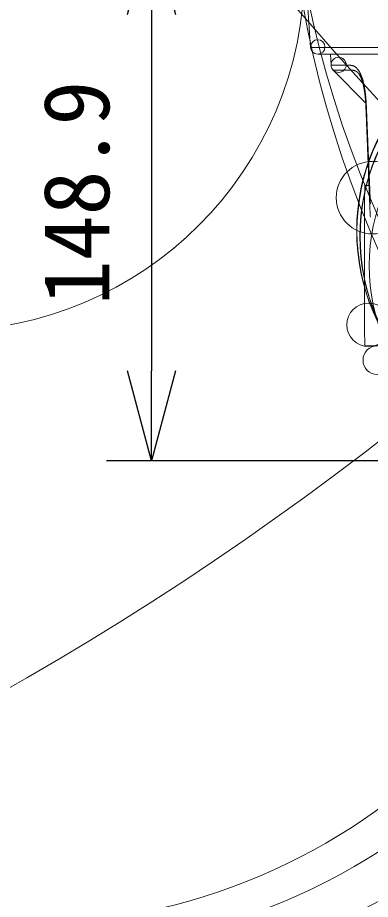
# Model space of a CAD drawing. Units: millimetres, scale not verified. Extents: x -135 to 2559, y -1245 to 1338.
# Drawn here: x -7.7 to 2.1, y 28.59 to 53.07 of the extents above; entities that cross this region are included whole.
import ezdxf
from ezdxf.enums import TextEntityAlignment as Align

# ---------------------------------------------------------------- set-up
doc = ezdxf.new("R2010")
doc.units = ezdxf.units.MM
doc.header["$LTSCALE"] = 0.125
doc.layers.add('0-0_0', color=7, linetype='Continuous')
doc.layers.add('0-5_SUNPO', color=7, linetype='Continuous')
doc.layers.add('0-4_GAIKEI', color=1, linetype='Continuous', lineweight=18)
doc.styles.add('ＭＳ ゴシック', font='')
doc.styles.get('ＭＳ ゴシック').set_extended_font_data('MS Gothic')

# ---------------------------------------------------------------- blocks, each defined once
blk = doc.blocks.new('_Open30')
at = {"layer": '0-0_0'}
blk.add_line((0, 0), (-1, 0), dxfattribs=at)
blk.add_lwpolyline([(-1, 0.26795), (0, 0), (-1, -0.26795)], dxfattribs=at)
blk = doc.blocks.new('D1')
at = {"layer": '0-5_SUNPO'}
for p, q in [((192.9186, 423.1511), (188.2695, 423.1511)), ((189.5195, 420.6511), (189.5195, 410.7581)), ((198.2114, 408.2581), (188.2695, 408.2581))]:
    blk.add_line(p, q, dxfattribs=at)
at = {"layer": '0-5_SUNPO', "xscale": 2.5, "yscale": 2.5}
for p, rotation in [((189.5195, 423.1511), 90), ((189.5195, 408.2581), 270)]:
    blk.add_blockref('_Open30', p, dxfattribs=dict(at, rotation=rotation))
at = {"layer": '0-5_SUNPO', "style": 'ＭＳ ゴシック'}
blk.add_text('148.9', height=1.833, rotation=90, dxfattribs=at).set_placement((188.8945, 412.5796), align=Align.BOTTOM_LEFT)

msp = doc.modelspace()

# ---------------------------------------------------------------- linework, layer by layer
at = {"layer": '0-4_GAIKEI', "color": 7}
for p, q in [((0.2456, 55.065), (0.4404, 52.2434)), ((0.6399, 52.0572), (14.3466, 52.0572)), ((1.0084, 51.7476), (0.9922, 52.0572)), ((1.9697, 50.7056), (1.0693, 51.6105)), ((1.9433, 48.4072), (2.0622, 48.4093)), ((1.9433, 43.9672), (2.3031, 43.9609))]:
    msp.add_line(p, q, dxfattribs=at)
at = {"layer": '0-4_GAIKEI'}
for p, q in [((0.4404, 52.2434), (14.5461, 52.2434)), ((1.0084, 51.7476), (1.5059, 51.7476)), ((1.0693, 51.6105), (1.5621, 51.6105))]:
    msp.add_line(p, q, dxfattribs=at)
for points in [[(1.5059, 51.7476), (1.5106, 51.7476), (1.5154, 51.7476), (1.5202, 51.7476), (1.5251, 51.7475), (1.5299, 51.7475), (1.5348, 51.7474), (1.5397, 51.7472), (1.5447, 51.747), (1.5496, 51.7468), (1.5546, 51.7464), (1.5596, 51.746), (1.5647, 51.7456), (1.5698, 51.745), (1.5748, 51.7444), (1.58, 51.7436), (1.5851, 51.7428), (1.5903, 51.7418), (1.5954, 51.7407), (1.6007, 51.7395), (1.6059, 51.7382), (1.6111, 51.7367), (1.6164, 51.7351), (1.6216, 51.7333), (1.6269, 51.7314), (1.6322, 51.7293), (1.6375, 51.7271), (1.6428, 51.7247), (1.6481, 51.7221), (1.6535, 51.7194), (1.6588, 51.7165), (1.6641, 51.7134), (1.6694, 51.7101), (1.6747, 51.7066), (1.6801, 51.7029), (1.6854, 51.6991), (1.6906, 51.6951), (1.6959, 51.6908), (1.7012, 51.6864), (1.7064, 51.6818)], [(1.7064, 51.6818), (1.7116, 51.677), (1.7168, 51.6721), (1.722, 51.6669), (1.7271, 51.6616), (1.7322, 51.656), (1.7372, 51.6503), (1.7423, 51.6444), (1.7472, 51.6384), (1.7522, 51.6321), (1.7571, 51.6257), (1.7619, 51.6192), (1.7667, 51.6125), (1.7715, 51.6056), (1.7762, 51.5985), (1.7808, 51.5913), (1.7854, 51.584), (1.7899, 51.5765), (1.7944, 51.5689), (1.7989, 51.5611), (1.8032, 51.5532), (1.8075, 51.5452), (1.8118, 51.5371), (1.816, 51.5288), (1.8201, 51.5204), (1.8242, 51.512), (1.8282, 51.5034), (1.8322, 51.4947), (1.8361, 51.4859), (1.8399, 51.477), (1.8437, 51.468), (1.8474, 51.4589), (1.851, 51.4498), (1.8546, 51.4406), (1.8581, 51.4313), (1.8615, 51.4219), (1.8649, 51.4124), (1.8683, 51.4029), (1.8716, 51.3933), (1.8748, 51.3837)], [(1.5621, 51.6105), (1.5657, 51.6105), (1.5694, 51.6105), (1.573, 51.6105), (1.5767, 51.6105), (1.5803, 51.6104), (1.584, 51.6104), (1.5876, 51.6103), (1.5912, 51.6102), (1.5948, 51.6101), (1.5985, 51.6099), (1.6021, 51.6098), (1.6057, 51.6096), (1.6093, 51.6093), (1.6129, 51.609), (1.6165, 51.6087), (1.6201, 51.6083), (1.6237, 51.6079), (1.6273, 51.6074), (1.6309, 51.6069), (1.6345, 51.6063), (1.6381, 51.6057), (1.6417, 51.605), (1.6452, 51.6042), (1.6488, 51.6034), (1.6524, 51.6025), (1.656, 51.6015), (1.6595, 51.6005), (1.6631, 51.5994), (1.6667, 51.5982), (1.6702, 51.5969), (1.6738, 51.5956), (1.6773, 51.5942), (1.6809, 51.5927), (1.6844, 51.5911), (1.6879, 51.5895), (1.6915, 51.5878), (1.695, 51.5859), (1.6985, 51.584), (1.702, 51.582)], [(1.702, 51.582), (1.7056, 51.5799), (1.7091, 51.5778), (1.7126, 51.5755), (1.7161, 51.5731), (1.7196, 51.5707), (1.723, 51.5682), (1.7265, 51.5655), (1.73, 51.5628), (1.7335, 51.56), (1.7369, 51.5571), (1.7404, 51.5541), (1.7438, 51.551), (1.7472, 51.5478), (1.7507, 51.5445), (1.7541, 51.5411), (1.7575, 51.5376), (1.7609, 51.5341), (1.7643, 51.5304), (1.7676, 51.5267), (1.771, 51.5229)], [(1.8146, 51.4564), (1.8122, 51.4608), (1.8098, 51.4652), (1.8074, 51.4695), (1.8049, 51.4738), (1.8024, 51.4781), (1.7999, 51.4824), (1.7972, 51.4866), (1.7946, 51.4908), (1.7919, 51.495), (1.7891, 51.4991), (1.7862, 51.5032), (1.7833, 51.5073), (1.7804, 51.5112), (1.7773, 51.5152), (1.7742, 51.5191), (1.771, 51.5229)], [(1.8841, 51.2756), (1.8827, 51.2804), (1.8813, 51.2851), (1.8799, 51.2899), (1.8784, 51.2947), (1.877, 51.2994), (1.8755, 51.3042), (1.874, 51.3089), (1.8725, 51.3137), (1.871, 51.3184), (1.8695, 51.3232), (1.8679, 51.3279), (1.8663, 51.3326), (1.8647, 51.3373), (1.8631, 51.342), (1.8615, 51.3467), (1.8598, 51.3514), (1.8581, 51.3561), (1.8564, 51.3608), (1.8547, 51.3654), (1.8529, 51.3701), (1.8512, 51.3747), (1.8494, 51.3794), (1.8476, 51.384), (1.8457, 51.3886), (1.8438, 51.3932), (1.8419, 51.3978), (1.84, 51.4024), (1.8381, 51.407), (1.8361, 51.4116), (1.8341, 51.4161), (1.832, 51.4207), (1.83, 51.4252), (1.8279, 51.4297), (1.8257, 51.4342), (1.8236, 51.4387), (1.8214, 51.4431), (1.8191, 51.4476), (1.8169, 51.452), (1.8146, 51.4564)], [(1.8748, 51.3837), (1.8779, 51.374), (1.881, 51.3642), (1.8841, 51.3543), (1.8871, 51.3445), (1.89, 51.3345), (1.8929, 51.3245), (1.8957, 51.3145), (1.8984, 51.3044), (1.9011, 51.2943), (1.9038, 51.2841), (1.9064, 51.2739), (1.9089, 51.2636), (1.9114, 51.2533), (1.9139, 51.243), (1.9163, 51.2326), (1.9186, 51.2222), (1.9209, 51.2118), (1.9232, 51.2013), (1.9254, 51.1908), (1.9275, 51.1803), (1.9296, 51.1697), (1.9317, 51.1591), (1.9337, 51.1485), (1.9357, 51.1379), (1.9376, 51.1272), (1.9395, 51.1165), (1.9413, 51.1058), (1.9431, 51.0951), (1.9448, 51.0844), (1.9466, 51.0736), (1.9482, 51.0628), (1.9499, 51.0521), (1.9514, 51.0413), (1.953, 51.0304), (1.9545, 51.0196), (1.956, 51.0087), (1.9574, 50.9979), (1.9588, 50.987), (1.9602, 50.9761)], [(1.9269, 51.0864), (1.926, 51.0913), (1.9252, 51.0962), (1.9243, 51.1011), (1.9234, 51.106), (1.9224, 51.1109), (1.9215, 51.1158), (1.9206, 51.1207), (1.9196, 51.1255), (1.9187, 51.1304), (1.9177, 51.1353), (1.9167, 51.1402), (1.9157, 51.1451), (1.9147, 51.1499), (1.9137, 51.1548), (1.9127, 51.1597), (1.9117, 51.1645), (1.9106, 51.1694), (1.9095, 51.1743), (1.9085, 51.1791), (1.9074, 51.184), (1.9063, 51.1888), (1.9052, 51.1937), (1.904, 51.1985), (1.9029, 51.2034), (1.9017, 51.2082), (1.9006, 51.213), (1.8994, 51.2179), (1.8982, 51.2227), (1.897, 51.2275), (1.8958, 51.2324), (1.8945, 51.2372), (1.8933, 51.242), (1.892, 51.2468), (1.8907, 51.2516), (1.8894, 51.2564), (1.8881, 51.2612), (1.8868, 51.266), (1.8854, 51.2708), (1.8841, 51.2756)], [(1.9538, 50.8943), (1.9532, 50.8992), (1.9527, 50.9042), (1.9521, 50.9091), (1.9516, 50.914), (1.951, 50.919), (1.9504, 50.9239), (1.9499, 50.9289), (1.9493, 50.9338), (1.9487, 50.9388), (1.9481, 50.9437), (1.9475, 50.9486), (1.9468, 50.9536), (1.9462, 50.9585), (1.9456, 50.9634), (1.9449, 50.9684), (1.9443, 50.9733), (1.9436, 50.9782), (1.943, 50.9832), (1.9423, 50.9881), (1.9416, 50.993), (1.9409, 50.998), (1.9402, 51.0029), (1.9395, 51.0078), (1.9388, 51.0127), (1.9381, 51.0177), (1.9373, 51.0226), (1.9366, 51.0275), (1.9358, 51.0324), (1.9351, 51.0373), (1.9343, 51.0422), (1.9335, 51.0472), (1.9327, 51.0521), (1.9319, 51.057), (1.9311, 51.0619), (1.9303, 51.0668), (1.9295, 51.0717), (1.9286, 51.0766), (1.9278, 51.0815), (1.9269, 51.0864)], [(1.9602, 50.9761), (1.9615, 50.9652), (1.9628, 50.9543), (1.9641, 50.9434), (1.9653, 50.9325), (1.9665, 50.9216), (1.9677, 50.9106), (1.9688, 50.8997), (1.9699, 50.8887), (1.971, 50.8778), (1.972, 50.8668), (1.973, 50.8558), (1.974, 50.8449), (1.975, 50.8339), (1.9759, 50.8229), (1.9768, 50.8119), (1.9777, 50.8009), (1.9786, 50.7899), (1.9794, 50.7788), (1.9802, 50.7678), (1.981, 50.7568), (1.9817, 50.7458), (1.9825, 50.7347), (1.9832, 50.7237), (1.9839, 50.7127), (1.9845, 50.7016), (1.9852, 50.6906), (1.9858, 50.6795), (1.9865, 50.6685), (1.9871, 50.6574), (1.9876, 50.6463), (1.9882, 50.6353), (1.9888, 50.6242), (1.9893, 50.6132), (1.9898, 50.6021), (1.9904, 50.591), (1.9909, 50.5799), (1.9913, 50.5689), (1.9918, 50.5578), (1.9923, 50.5467)], [(1.9697, 50.7056), (1.9697, 50.7059), (1.9693, 50.7108), (1.969, 50.7158), (1.9687, 50.7208), (1.9683, 50.7257), (1.968, 50.7307), (1.9677, 50.7357), (1.9673, 50.7406), (1.967, 50.7456), (1.9666, 50.7505), (1.9662, 50.7555), (1.9659, 50.7605), (1.9655, 50.7654), (1.9651, 50.7704), (1.9647, 50.7754), (1.9643, 50.7803), (1.9639, 50.7853), (1.9635, 50.7902), (1.9631, 50.7952), (1.9627, 50.8002), (1.9623, 50.8051), (1.9619, 50.8101), (1.9615, 50.815), (1.961, 50.82), (1.9606, 50.8249), (1.9601, 50.8299), (1.9597, 50.8349), (1.9592, 50.8398), (1.9588, 50.8448), (1.9583, 50.8497), (1.9578, 50.8547), (1.9573, 50.8596), (1.9568, 50.8646), (1.9563, 50.8695), (1.9558, 50.8745), (1.9553, 50.8794), (1.9548, 50.8844), (1.9543, 50.8893), (1.9538, 50.8943)], [(1.9923, 50.5467), (1.9928, 50.5356), (1.9932, 50.5245), (1.9937, 50.5135), (1.9941, 50.5024), (1.9945, 50.4913), (1.995, 50.4802), (1.9954, 50.4691), (1.9958, 50.4589), (1.9962, 50.4485), (1.9966, 50.4372), (1.997, 50.426)], [(1.997, 50.426), (1.9982, 50.3984), (1.9993, 50.3706), (2.0004, 50.3427), (2.0016, 50.3145), (2.0027, 50.2863), (2.0039, 50.2578), (2.005, 50.2293), (2.0062, 50.2008), (2.0074, 50.1723), (2.0085, 50.1439), (2.0097, 50.1156), (2.0108, 50.0875), (2.012, 50.0596), (2.0131, 50.0319), (2.0142, 50.0043), (2.0153, 49.9767), (2.0165, 49.9492), (2.0176, 49.9216), (2.0187, 49.8941), (2.0198, 49.8665), (2.0209, 49.839), (2.0221, 49.8114), (2.0232, 49.7839), (2.0243, 49.7564), (2.0255, 49.7288), (2.0266, 49.7013), (2.0277, 49.6738), (2.0288, 49.6463), (2.03, 49.6187), (2.0311, 49.5912), (2.0322, 49.5637), (2.0334, 49.5362), (2.0345, 49.5087), (2.0356, 49.4811), (2.0368, 49.4536), (2.0379, 49.4261), (2.039, 49.3986), (2.0402, 49.371), (2.0413, 49.3435)], [(2.0413, 49.3435), (2.0424, 49.316), (2.0436, 49.2885), (2.0447, 49.261), (2.0458, 49.2334), (2.047, 49.2059), (2.0481, 49.1784), (2.0492, 49.1509), (2.0504, 49.1233), (2.0515, 49.0957), (2.0526, 49.0681), (2.0538, 49.0405), (2.0549, 49.0127), (2.0561, 48.9849), (2.0572, 48.9571), (2.0583, 48.9292), (2.0595, 48.9012), (2.0606, 48.8732), (2.0618, 48.8451), (2.0629, 48.817), (2.0641, 48.7888), (2.0652, 48.7607), (2.0664, 48.7325), (2.0675, 48.7043), (2.0686, 48.6762), (2.0698, 48.6481), (2.0709, 48.62), (2.072, 48.5919), (2.0732, 48.5639), (2.0743, 48.5359), (2.0754, 48.5081), (2.0766, 48.4802), (2.0777, 48.4525), (2.0788, 48.4248), (2.0799, 48.3972), (2.081, 48.3696), (2.0821, 48.3421), (2.0832, 48.3147), (2.0844, 48.2872), (2.0882, 48.1946)], [(2.0702, 48.1971), (2.0667, 48.2897), (2.0662, 48.3035), (2.0656, 48.3173), (2.0651, 48.3311), (2.0646, 48.3449), (2.0641, 48.3587), (2.0636, 48.3725), (2.0631, 48.3863), (2.0625, 48.4001), (2.0622, 48.4093)], [(2.0702, 48.1971), (2.0708, 48.1804), (2.0715, 48.1636), (2.0721, 48.1468), (2.0727, 48.1301), (2.0734, 48.1133), (2.0741, 48.0966), (2.0747, 48.0798), (2.0754, 48.0631), (2.076, 48.0463), (2.0767, 48.0295), (2.0774, 48.0128), (2.0781, 47.996), (2.0788, 47.9793), (2.0795, 47.9625), (2.0802, 47.9458), (2.0809, 47.929), (2.0816, 47.9123), (2.0823, 47.8955), (2.0831, 47.8787), (2.0838, 47.862), (2.0846, 47.8452), (2.0853, 47.8285), (2.0861, 47.8117), (2.0869, 47.795), (2.0877, 47.7782), (2.0885, 47.7615), (2.0893, 47.7447), (2.0901, 47.728), (2.0909, 47.7112), (2.0918, 47.6945), (2.0926, 47.6777), (2.0935, 47.661), (2.0944, 47.6442), (2.0953, 47.6275), (2.0962, 47.6107), (2.0971, 47.594), (2.0981, 47.5772), (2.099, 47.5605), (2.1, 47.5438)], [(2.0882, 48.1946), (2.0892, 48.1701), (2.0902, 48.1456), (2.0912, 48.1211), (2.0923, 48.0966), (2.0933, 48.0721), (2.0944, 48.0475), (2.0954, 48.023), (2.0965, 47.9985), (2.0976, 47.974), (2.0988, 47.9494), (2.0999, 47.9249), (2.101, 47.9003)], [(2.1, 47.5438), (2.101, 47.527)]]:
    msp.add_lwpolyline(points, dxfattribs=at)
at = {"layer": '0-4_GAIKEI', "color": 7}
for points in [[(1.9721, 50.6661), (1.9718, 50.6711), (1.9715, 50.6761), (1.9712, 50.681), (1.9709, 50.686), (1.9706, 50.691), (1.9703, 50.6959), (1.97, 50.7009), (1.9697, 50.7056)], [(1.9811, 50.4723), (1.9809, 50.4773), (1.9807, 50.4822), (1.9805, 50.4872), (1.9803, 50.4922), (1.9801, 50.4972), (1.9799, 50.5021), (1.9797, 50.5071), (1.9795, 50.5121), (1.9793, 50.517), (1.9791, 50.522), (1.9789, 50.527), (1.9787, 50.532), (1.9785, 50.5369), (1.9782, 50.5419), (1.978, 50.5469), (1.9778, 50.5518), (1.9776, 50.5568), (1.9774, 50.5618), (1.9771, 50.5668), (1.9769, 50.5717), (1.9767, 50.5767), (1.9765, 50.5817), (1.9762, 50.5866), (1.976, 50.5916), (1.9758, 50.5966), (1.9755, 50.6015), (1.9753, 50.6065), (1.975, 50.6115), (1.9748, 50.6165), (1.9745, 50.6214), (1.9743, 50.6264), (1.974, 50.6314), (1.9737, 50.6363), (1.9735, 50.6413), (1.9732, 50.6463), (1.9729, 50.6512), (1.9726, 50.6562), (1.9724, 50.6612), (1.9721, 50.6661)], [(1.9992, 50.0138), (1.9987, 50.0276), (1.9982, 50.0414), (1.9976, 50.0552), (1.9971, 50.069), (1.9965, 50.0828), (1.996, 50.0965), (1.9954, 50.1103), (1.9949, 50.1241), (1.9943, 50.1379), (1.9938, 50.1517), (1.9932, 50.1655), (1.9927, 50.1793), (1.9921, 50.1931), (1.9916, 50.2069), (1.991, 50.2207), (1.9905, 50.2345), (1.9899, 50.2483), (1.9894, 50.262), (1.9888, 50.2758), (1.9883, 50.2896), (1.9877, 50.3034), (1.9872, 50.3172), (1.9866, 50.331), (1.9861, 50.3448), (1.9855, 50.3586), (1.985, 50.3724), (1.9844, 50.3862), (1.9839, 50.4), (1.9833, 50.4138), (1.9828, 50.4276), (1.9826, 50.4325), (1.9824, 50.4375), (1.9822, 50.4425), (1.982, 50.4474), (1.9818, 50.4524), (1.9816, 50.4574), (1.9815, 50.4624), (1.9813, 50.4673), (1.9811, 50.4723)], [(2.0206, 49.4759), (2.0201, 49.4897), (2.0195, 49.5035), (2.019, 49.5173), (2.0184, 49.5311), (2.0179, 49.5449), (2.0173, 49.5587), (2.0168, 49.5724), (2.0162, 49.5862), (2.0157, 49.6), (2.0151, 49.6138), (2.0146, 49.6276), (2.014, 49.6414), (2.0135, 49.6552), (2.0129, 49.669), (2.0124, 49.6828), (2.0118, 49.6966), (2.0113, 49.7104), (2.0107, 49.7242), (2.0102, 49.738), (2.0097, 49.7517), (2.0091, 49.7655), (2.0086, 49.7793), (2.008, 49.7931), (2.0075, 49.8069), (2.0069, 49.8207), (2.0064, 49.8345), (2.0058, 49.8483), (2.0053, 49.8621), (2.0047, 49.8759), (2.0042, 49.8897), (2.0036, 49.9035), (2.0031, 49.9172), (2.0025, 49.931), (2.002, 49.9448), (2.0014, 49.9586), (2.0009, 49.9724), (2.0003, 49.9862), (1.9998, 50), (1.9992, 50.0138)], [(2.0419, 48.938), (2.0414, 48.9518), (2.0409, 48.9656), (2.0403, 48.9794), (2.0398, 48.9932), (2.0392, 49.007), (2.0387, 49.0208), (2.0381, 49.0346), (2.0376, 49.0483), (2.0371, 49.0621), (2.0365, 49.0759), (2.036, 49.0897), (2.0354, 49.1035), (2.0349, 49.1173), (2.0343, 49.1311), (2.0338, 49.1449), (2.0332, 49.1587), (2.0327, 49.1725), (2.0321, 49.1863), (2.0316, 49.2001), (2.031, 49.2139), (2.0305, 49.2276), (2.03, 49.2414), (2.0294, 49.2552), (2.0289, 49.269), (2.0283, 49.2828), (2.0278, 49.2966), (2.0272, 49.3104), (2.0267, 49.3242), (2.0261, 49.338), (2.0256, 49.3518), (2.025, 49.3656), (2.0245, 49.3794), (2.0239, 49.3931), (2.0234, 49.4069), (2.0228, 49.4207), (2.0223, 49.4345), (2.0217, 49.4483), (2.0212, 49.4621), (2.0206, 49.4759)], [(2.0622, 48.4093), (2.062, 48.4139), (2.0615, 48.4277), (2.061, 48.4415), (2.0605, 48.4553), (2.0599, 48.4691), (2.0594, 48.4828), (2.0589, 48.4966), (2.0584, 48.5104), (2.0579, 48.5242), (2.0573, 48.538), (2.0568, 48.5518), (2.0563, 48.5656), (2.0558, 48.5794), (2.0552, 48.5932), (2.0547, 48.607), (2.0542, 48.6208), (2.0537, 48.6346), (2.0531, 48.6484), (2.0526, 48.6622), (2.0521, 48.6759), (2.0516, 48.6897), (2.051, 48.7035), (2.0505, 48.7173), (2.05, 48.7311), (2.0494, 48.7449), (2.0489, 48.7587), (2.0484, 48.7725), (2.0478, 48.7863), (2.0473, 48.8001), (2.0468, 48.8139), (2.0462, 48.8277), (2.0457, 48.8415), (2.0452, 48.8553), (2.0446, 48.869), (2.0441, 48.8828), (2.0436, 48.8966), (2.043, 48.9104), (2.0425, 48.9242), (2.0419, 48.938)]]:
    msp.add_lwpolyline(points, dxfattribs=at)
at = {"layer": '0-4_GAIKEI'}
for centre, radius in [((1267.933, 46.1872), 1291.3406), ((428.5692, 54.0099), 457.5012), ((361.8133, 33.6825), 384.5375), ((288.6491, 35.6917), 311.4875), ((271.8917, 42.5635), 295.1969), ((65.1825, 108.944), 85.6428), ((-49.7329, 108.4479), 84.9618), ((105.7278, 39.2848), 128.3908), ((-6.4701, 44.4927), 18.2118), ((-7.0857, 44.7284), 17.5526), ((-7.6002, 44.9073), 17.0079), ((7.4916, 47.1591), 5.7709), ((7.4851, 47.145), 5.7568), ((7.4866, 47.0007), 5.6776), ((7.4919, 47.0004), 5.6773), ((2.1577, 48.072), 1.0056)]:
    msp.add_circle(centre, radius, dxfattribs=at)
at = {"layer": '0-4_GAIKEI', "color": 7}
for centre, radius in [((271.8917, 42.5635), 295.1969), ((29.7441, 59.7152), 30), ((29.7441, 58.7992), 30), ((-9.7307, 54.3761), 10), ((0.6399, 52.2572), 0.2), ((1.2181, 51.7586), 0.21), ((7.4932, 46.1872), 5.423), ((7.4932, 46.1872), 5.423), ((2.0518, 44.5425), 0.6044), ((2.2961, 43.561), 0.4)]:
    msp.add_circle(centre, radius, dxfattribs=at)
for centre, major_axis, ratio, start_param, end_param in [((2.0818, 50.4312), (0.099, 0.0037), 0.039815, 3.14164, 3.6832039), ((1.9433, 46.1872), (0, 2.22), 0.001353, 0, 3.1415927)]:
    msp.add_ellipse(centre, major_axis=major_axis, ratio=ratio, start_param=start_param, end_param=end_param, dxfattribs=at)

# ---------------------------------------------------------------- block references
at = {"layer": '0-5_SUNPO'}
msp.add_blockref('D1', (-193.4976, -367.4939), dxfattribs=at)

doc.saveas('drawing.dxf')
